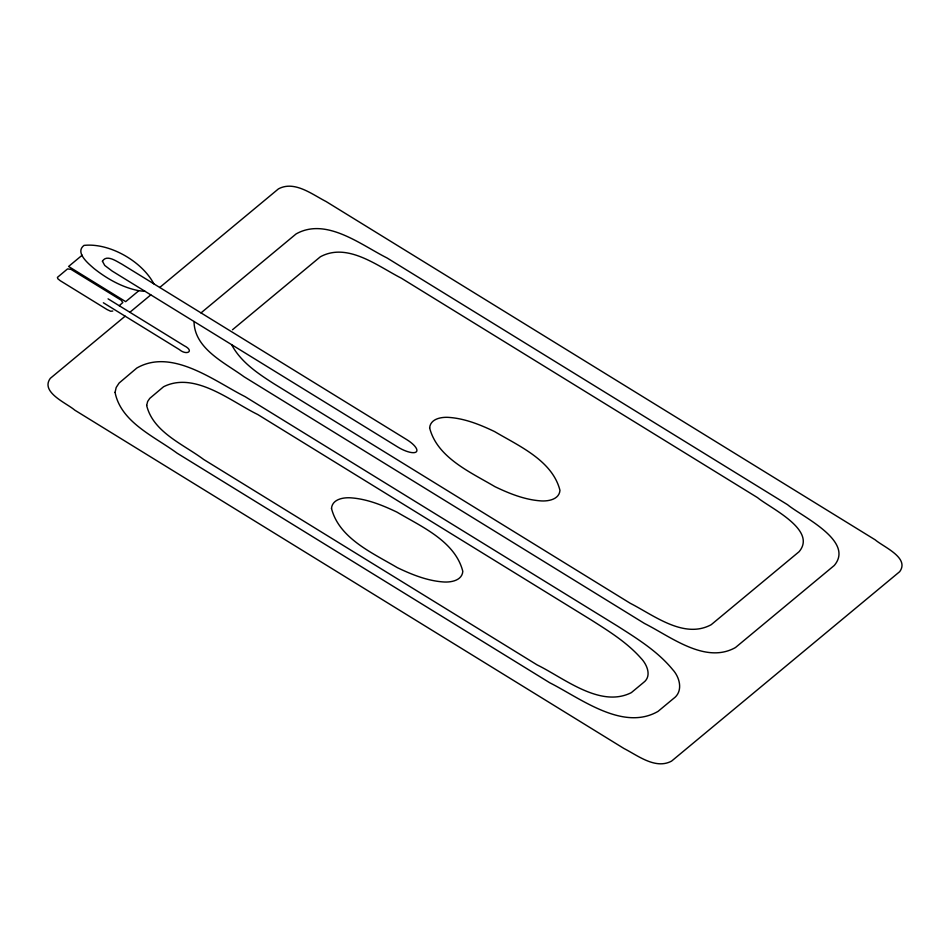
<?xml version="1.0" encoding="UTF-8"?>
<svg xmlns="http://www.w3.org/2000/svg" width="950" height="950" viewBox="0 0 950 950"><rect width="100%" height="100%" fill="white"/><g stroke="black" fill="none" stroke-linecap="round" stroke-linejoin="round"><path stroke-width="1.43" d="M194.037 321.504C194.334 348.793 224.877 362.722 244.007 376.746L644.539 623.497C670.748 636.631 705.387 664.477 735.478 647.532L834.266 565.476C854.964 540.989 801.634 516.432 787.574 504.711L387.042 257.961C360.834 244.827 326.194 216.98 296.103 233.926L201.008 312.906M82.187 255.182L68.59 266.463L125.685 301.649L138.902 290.664A44.139 14.666 29.2 0 0 144.911 291.234M119.201 305.71L122.799 302.551L121.173 300.2L70.977 269.337L67.545 268.909L57.439 277.364L57.784 278.718L60.159 280.654L107.148 309.605L110.687 311.256L112.789 311.03M125.151 316.184L50.314 378.338C40.054 392.231 66.773 403.156 74.741 410.127L624.019 748.529C637.925 755.618 655.595 769.749 671.591 761.092L899.686 571.663C909.946 557.769 883.227 546.844 875.259 539.873L325.992 201.471C312.075 194.382 294.405 180.251 278.409 188.908L159.731 287.47M129.865 312.277L150.812 294.88M232.489 329.757L320.376 256.773C347.558 242.06 377.601 266.083 401.268 278.148L757.554 497.646C770.058 508.072 817.499 529.922 799.092 551.701L711.206 624.696C684.024 639.398 653.98 615.374 630.313 603.321L274.027 383.812C257.866 373.457 240.789 362.081 231.598 344.648M138.795 290.688C122.562 287.565 107.124 278.92 94.097 268.577C88.516 263.684 74.599 252.534 84.016 245.397C109.464 242.654 142.013 261.274 153.829 283.836M108.074 298.846L184.062 345.657C195.011 351.084 186.675 355.87 179.348 349.576L103.36 302.765M146.668 405.448C153.057 432.179 183.469 444.339 203.668 459.468L537.082 664.881C564.003 678.003 600.139 708.391 631.322 692.645L643.554 682.492C652.139 676.139 646.938 664.323 640.929 658.16C626.964 642.402 608.807 631.156 591.185 619.946L257.771 414.532C230.85 401.411 194.714 371.022 163.531 386.769L149.779 398.359L147.642 401.494L146.668 405.448M102.434 261.238L104.761 265.466L112.112 271.023L397.812 447.046A16.483 5.474 29.2 0 0 416.207 451.927A16.483 5.474 29.2 0 0 406.754 439.624L121.837 264.124C116.66 261.44 106.626 254.018 102.434 261.238M115.057 392.374C121.006 422.441 154.636 436.537 177.056 453.15L549.765 682.777C580.45 698.25 622.808 731.654 658.041 711.384L673.408 698.618C683.513 691.529 679.891 677.362 672.671 669.596C657.768 651.403 637.403 638.78 617.809 626.264L245.088 396.637C214.415 381.164 172.045 347.747 136.824 368.03L119.082 383.052L116.197 387.481L115.057 392.374M331.491 508.416C339.126 538.496 372.78 553.09 397.361 567.661C411.623 574.477 426.681 580.592 442.581 581.887C450.217 582.635 462.021 580.913 462.816 571.378C455.181 541.298 421.527 526.704 396.957 512.133C382.684 505.317 367.638 499.201 351.726 497.907C344.09 497.147 332.286 498.881 331.491 508.416M429.637 427.904C437.214 457.746 470.606 472.233 494.997 486.697C509.152 493.466 524.103 499.522 539.885 500.816C547.461 501.564 559.182 499.843 559.966 490.378C552.389 460.524 518.997 446.049 494.606 431.585C480.439 424.816 465.5 418.748 449.718 417.466C442.13 416.718 430.421 418.428 429.637 427.904"/></g></svg>
